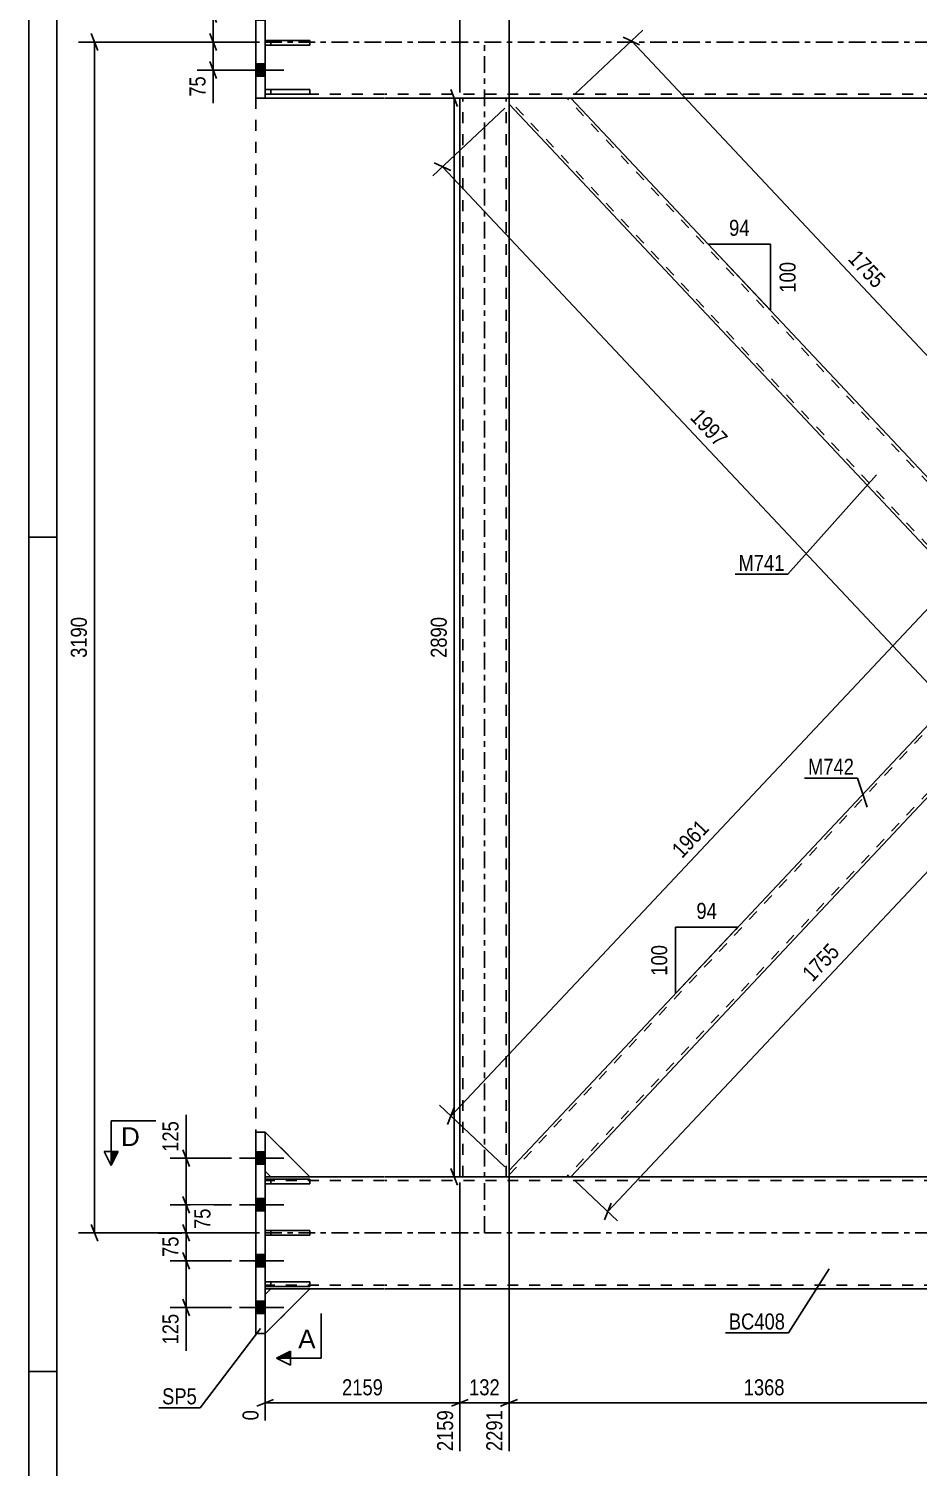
# Model space of a CAD drawing. Header units: millimetres. Extents: x 0 to 841, y 0 to 594.
# Drawn here: x 0 to 159, y 131.9 to 388.8 of the extents above; entities that cross this region are included whole.
import ezdxf

# ---------------------------------------------------------------- set-up
doc = ezdxf.new("R2010")
doc.units = ezdxf.units.MM
doc.linetypes.add('DXK_LINE_DOT2', pattern=[3.9198, 1.9599, -1.9599])
doc.linetypes.add('DXK_LINE_DOT3', pattern=[5.9187, 2.979, -0.9799, 0.9799, -0.9799])
doc.styles.add('Arial', font='ARIAL.TTF', dxfattribs={"height": 0.2})
doc.styles.add('Arial Narrow', font='ARIALN.TTF', dxfattribs={"height": 0.2})

# ---------------------------------------------------------------- blocks, each defined once
blk = doc.blocks.new('Unknown-570388081-1132')
at = {"color": 5, "linetype": 'Continuous'}
for p, q in [((0, 594), (0, 0)), ((5, 589), (5, 5)), ((5, 298), (0, 298)), ((5, 149), (0, 149))]:
    blk.add_line(p, q, dxfattribs=at)
blk = doc.blocks.new('Part-570388081-2953 - 2809')
at = {"color": 2, "linetype": 'Continuous'}
for p, q in [((40.6, 155.74), (40.6, 191.74)), ((42.26, 191.74), (40.6, 191.74)), ((42.26, 155.74), (42.26, 191.74)), ((42.26, 155.74), (40.6, 155.74))]:
    blk.add_line(p, q, dxfattribs=at)
blk = doc.blocks.new('Part-570388081-2900 - 2809')
at = {"color": 2, "linetype": 'Continuous'}
for p, q in [((63.6, 396.41), (42.26, 396.41)), ((178.1, 396.41), (63.7, 396.41)), ((299.16, 396.41), (184.76, 396.41)), ((320.6, 396.41), (299.26, 396.41)), ((63.6, 376.41), (42.26, 376.41)), ((299.16, 376.41), (63.7, 376.41)), ((320.6, 376.41), (299.26, 376.41))]:
    blk.add_line(p, q, dxfattribs=at)
at = {"color": 7, "linetype": 'DXK_LINE_DOT2'}
for p, q in [((42.26, 396.41), (42.26, 376.41)), ((63.6, 395.74), (42.26, 395.74)), ((299.16, 395.74), (63.7, 395.74)), ((184.76, 396.41), (178.1, 396.41)), ((320.6, 395.74), (299.26, 395.74)), ((320.6, 376.41), (320.6, 396.41)), ((63.6, 377.08), (42.26, 377.08)), ((299.16, 377.08), (63.7, 377.08)), ((320.6, 377.08), (299.26, 377.08))]:
    blk.add_line(p, q, dxfattribs=at)
at = {"color": 7, "linetype": 'DXK_LINE_DOT3'}
for p, q in [((42.26, 386.41), (63.6, 386.41)), ((63.7, 386.41), (299.16, 386.41)), ((299.26, 386.41), (320.6, 386.41))]:
    blk.add_line(p, q, dxfattribs=at)
blk = doc.blocks.new('Part-570388081-2904 - 2809')
at = {"color": 2, "linetype": 'Continuous'}
for p, q in [((42.26, 377.1), (42.26, 377.9)), ((42.26, 377.9), (50.26, 377.9)), ((50.26, 377.9), (50.26, 377.1)), ((50.26, 377.1), (42.26, 377.1))]:
    blk.add_line(p, q, dxfattribs=at)
at = {"color": 7, "linetype": 'DXK_LINE_DOT2'}
blk.add_line((43.26, 377.1), (43.26, 377.9), dxfattribs=at)
blk = doc.blocks.new('Part-570388081-2913 - 2809')
at = {"color": 7, "linetype": 'DXK_LINE_DOT2'}
for p, q in [((50.26, 183.31), (42.26, 183.31)), ((42.26, 183.31), (42.26, 182.51)), ((42.26, 182.51), (50.26, 182.51)), ((43.26, 182.51), (43.26, 183.31)), ((50.26, 182.51), (50.26, 183.31))]:
    blk.add_line(p, q, dxfattribs=at)
blk = doc.blocks.new('Part-570388081-2856 - 2809')
at = {"color": 7, "linetype": 'DXK_LINE_DOT3'}
blk.add_line((81.43, 173.74), (81.43, 386.41), dxfattribs=at)
at = {"color": 2, "linetype": 'Continuous'}
for p, q in [((77.03, 376.41), (77.03, 183.74)), ((85.83, 184.85), (85.83, 375.31))]:
    blk.add_line(p, q, dxfattribs=at)
at = {"color": 7, "linetype": 'DXK_LINE_DOT2'}
for p, q in [((85.83, 376.41), (77.03, 376.41)), ((77.56, 183.74), (77.56, 376.41)), ((85.3, 183.74), (85.3, 376.41)), ((85.83, 375.31), (85.83, 376.41)), ((77.03, 183.74), (85.83, 183.74)), ((85.83, 183.74), (85.83, 184.85))]:
    blk.add_line(p, q, dxfattribs=at)
blk = doc.blocks.new('Part-570388081-2861 - 2809')
at = {"color": 2, "linetype": 'Continuous'}
for p, q in [((175.39, 280.08), (85.83, 184.85)), ((177.03, 278.33), (175.39, 280.08)), ((177.03, 278.33), (177.03, 268.98)), ((177.03, 268.98), (96.88, 183.74)), ((85.83, 183.74), (85.83, 184.85))]:
    blk.add_line(p, q, dxfattribs=at)
at = {"color": 7, "linetype": 'DXK_LINE_DOT2'}
for p, q in [((175.76, 279.69), (85.83, 184.07)), ((177.03, 269.75), (96.14, 183.74)), ((96.88, 183.74), (85.83, 183.74))]:
    blk.add_line(p, q, dxfattribs=at)
blk = doc.blocks.new('Part-570388081-2866 - 2809')
at = {"color": 2, "linetype": 'Continuous'}
for p, q in [((85.83, 375.31), (85.83, 376.41)), ((85.83, 375.31), (175.39, 280.08)), ((177.03, 291.18), (96.88, 376.41)), ((177.03, 278.33), (177.03, 291.18))]:
    blk.add_line(p, q, dxfattribs=at)
at = {"color": 7, "linetype": 'DXK_LINE_DOT2'}
for p, q in [((96.88, 376.41), (85.83, 376.41)), ((177.03, 279.11), (85.83, 376.09)), ((177.03, 290.4), (96.14, 376.41)), ((177.03, 278.33), (175.39, 280.08)), ((177.03, 279.11), (177.03, 279.17))]:
    blk.add_line(p, q, dxfattribs=at)
blk = doc.blocks.new('Bolt-570388081-2887 - 2809')
at = {"linetype": 'Continuous'}
for points in [[(40.6, 392.51), (40.6, 390.31), (42.26, 390.31), (42.26, 392.51)], [(40.6, 392.51), (40.6, 390.31), (42.26, 390.31), (42.26, 392.51)], [(40.6, 382.51), (40.6, 380.31), (42.26, 380.31), (42.26, 382.51)], [(40.6, 382.51), (40.6, 380.31), (42.26, 380.31), (42.26, 382.51)]]:
    blk.add_hatch(color=1, dxfattribs=at).paths.add_polyline_path(points)
at = {"color": 1, "linetype": 'Continuous'}
for p, q in [((37.66, 391.41), (45.6, 391.41)), ((37.66, 391.41), (45.6, 391.41)), ((40.6, 392.51), (42.26, 392.51)), ((40.6, 392.51), (42.26, 392.51)), ((40.6, 390.31), (42.26, 390.31)), ((40.6, 390.31), (42.26, 390.31)), ((37.66, 381.41), (45.6, 381.41)), ((37.66, 381.41), (45.6, 381.41)), ((40.6, 382.51), (42.26, 382.51)), ((40.6, 382.51), (42.26, 382.51)), ((40.6, 380.31), (42.26, 380.31)), ((40.6, 380.31), (42.26, 380.31))]:
    blk.add_line(p, q, dxfattribs=at)
blk = doc.blocks.new('Bolt-570388081-2888 - 2809')
at = {"linetype": 'Continuous'}
for points in [[(40.6, 188.18), (40.6, 185.98), (42.26, 185.98), (42.26, 188.18)], [(40.6, 188.18), (40.6, 185.98), (42.26, 185.98), (42.26, 188.18)], [(40.6, 188.18), (40.6, 185.98), (42.26, 185.98), (42.26, 188.18)], [(40.6, 179.84), (40.6, 177.64), (42.26, 177.64), (42.26, 179.84)], [(40.6, 179.84), (40.6, 177.64), (42.26, 177.64), (42.26, 179.84)], [(40.6, 169.84), (40.6, 167.64), (42.26, 167.64), (42.26, 169.84)], [(40.6, 169.84), (40.6, 167.64), (42.26, 167.64), (42.26, 169.84)], [(40.6, 161.51), (40.6, 159.31), (42.26, 159.31), (42.26, 161.51)], [(40.6, 161.51), (40.6, 159.31), (42.26, 159.31), (42.26, 161.51)], [(40.6, 161.51), (40.6, 159.31), (42.26, 159.31), (42.26, 161.51)]]:
    blk.add_hatch(color=1, dxfattribs=at).paths.add_polyline_path(points)
at = {"color": 1, "linetype": 'Continuous'}
for p, q in [((40.6, 188.18), (42.26, 188.18)), ((40.6, 188.18), (42.26, 188.18)), ((40.6, 188.18), (42.26, 188.18)), ((37.66, 187.08), (45.6, 187.08)), ((37.66, 187.08), (45.6, 187.08)), ((37.66, 187.08), (45.6, 187.08)), ((40.6, 185.98), (42.26, 185.98)), ((40.6, 185.98), (42.26, 185.98)), ((40.6, 185.98), (42.26, 185.98)), ((40.6, 179.84), (42.26, 179.84)), ((40.6, 179.84), (42.26, 179.84)), ((37.66, 178.74), (45.6, 178.74)), ((37.66, 178.74), (45.6, 178.74)), ((40.6, 177.64), (42.26, 177.64)), ((40.6, 177.64), (42.26, 177.64)), ((40.6, 169.84), (42.26, 169.84)), ((40.6, 169.84), (42.26, 169.84)), ((37.66, 168.74), (45.6, 168.74)), ((37.66, 168.74), (45.6, 168.74)), ((40.6, 167.64), (42.26, 167.64)), ((40.6, 167.64), (42.26, 167.64)), ((37.66, 160.41), (45.6, 160.41)), ((37.66, 160.41), (45.6, 160.41)), ((37.66, 160.41), (45.6, 160.41)), ((40.6, 161.51), (42.26, 161.51)), ((40.6, 161.51), (42.26, 161.51)), ((40.6, 161.51), (42.26, 161.51)), ((40.6, 159.31), (42.26, 159.31)), ((40.6, 159.31), (42.26, 159.31)), ((40.6, 159.31), (42.26, 159.31))]:
    blk.add_line(p, q, dxfattribs=at)
blk = doc.blocks.new('Part-570388081-2895 - 2809')
at = {"linetype": 'Continuous'}
blk.add_hatch(color=2, dxfattribs=at).paths.add_polyline_path([(300.63, 183.74), (299.83, 185.14), (301.43, 185.14)])
at = {"color": 2, "linetype": 'Continuous'}
for p, q in [((300.63, 183.74), (299.83, 185.14)), ((299.83, 185.14), (301.43, 185.14)), ((301.43, 185.14), (300.63, 183.74)), ((43.26, 183.74), (42.26, 183.74)), ((63.6, 183.74), (50.26, 183.74)), ((170.6, 183.74), (63.7, 183.74)), ((299.16, 183.74), (192.26, 183.74)), ((312.63, 183.74), (299.26, 183.74)), ((320.63, 183.74), (319.63, 183.74)), ((43.26, 163.74), (42.26, 163.74)), ((63.6, 163.74), (50.26, 163.74)), ((299.16, 163.74), (63.7, 163.74)), ((312.63, 163.74), (299.26, 163.74)), ((320.63, 163.74), (319.63, 163.74))]:
    blk.add_line(p, q, dxfattribs=at)
at = {"color": 7, "linetype": 'DXK_LINE_DOT2'}
for p, q in [((42.26, 163.74), (42.26, 183.74)), ((63.6, 183.08), (42.26, 183.08)), ((50.26, 183.74), (43.26, 183.74)), ((299.16, 183.08), (63.7, 183.08)), ((192.26, 183.74), (170.6, 183.74)), ((320.63, 183.08), (299.26, 183.08)), ((319.63, 183.74), (312.63, 183.74)), ((320.63, 163.74), (320.63, 183.74)), ((63.6, 164.41), (42.26, 164.41)), ((50.26, 163.74), (43.26, 163.74)), ((299.16, 164.41), (63.7, 164.41)), ((320.63, 164.41), (299.26, 164.41)), ((319.63, 163.74), (312.63, 163.74))]:
    blk.add_line(p, q, dxfattribs=at)
at = {"color": 7, "linetype": 'DXK_LINE_DOT3'}
for p, q in [((42.26, 173.74), (63.6, 173.74)), ((63.7, 173.74), (299.16, 173.74)), ((299.26, 173.74), (320.63, 173.74))]:
    blk.add_line(p, q, dxfattribs=at)
at = {"color": 2, "linetype": 'Continuous'}
blk.add_circle((300.63, 184.64), 1, dxfattribs=at)
blk = doc.blocks.new('Part-570388081-2901 - 2809')
at = {"color": 7, "linetype": 'DXK_LINE_DOT2'}
for p, q in [((50.26, 377.9), (42.26, 377.9)), ((42.26, 377.9), (42.26, 377.1)), ((43.26, 377.1), (43.26, 377.9)), ((50.26, 377.1), (50.26, 377.9)), ((42.26, 377.1), (50.26, 377.1))]:
    blk.add_line(p, q, dxfattribs=at)
blk = doc.blocks.new('Part-570388081-2903 - 2809')
at = {"color": 7, "linetype": 'DXK_LINE_DOT2'}
for p, q in [((50.26, 386.66), (42.26, 386.66)), ((42.26, 386.66), (42.26, 385.86)), ((42.26, 385.86), (50.26, 385.86)), ((43.26, 385.86), (43.26, 386.66)), ((50.26, 385.86), (50.26, 386.66))]:
    blk.add_line(p, q, dxfattribs=at)
blk = doc.blocks.new('Part-570388081-2906 - 2809')
at = {"color": 2, "linetype": 'Continuous'}
for p, q in [((42.26, 385.86), (42.26, 386.66)), ((42.26, 386.66), (50.26, 386.66)), ((50.26, 385.86), (42.26, 385.86)), ((50.26, 386.66), (50.26, 385.86))]:
    blk.add_line(p, q, dxfattribs=at)
at = {"color": 7, "linetype": 'DXK_LINE_DOT2'}
blk.add_line((43.26, 385.86), (43.26, 386.66), dxfattribs=at)
blk = doc.blocks.new('Part-570388081-2958 - 2809')
at = {"color": 2, "linetype": 'Continuous'}
for p, q in [((42.26, 396.41), (40.6, 396.41)), ((40.6, 396.41), (40.6, 376.41)), ((42.26, 376.41), (42.26, 396.41)), ((40.6, 376.41), (42.26, 376.41))]:
    blk.add_line(p, q, dxfattribs=at)
blk = doc.blocks.new('Part-570388081-2969 - 2809')
at = {"color": 7, "linetype": 'DXK_LINE_DOT2'}
for p, q in [((43.26, 163.74), (42.26, 162.74)), ((42.26, 155.74), (50.26, 163.74)), ((42.26, 162.74), (42.26, 155.74)), ((50.26, 163.74), (43.26, 163.74))]:
    blk.add_line(p, q, dxfattribs=at)
blk = doc.blocks.new('Part-570388081-2970 - 2809')
at = {"color": 2, "linetype": 'Continuous'}
for p, q in [((42.26, 162.74), (43.26, 163.74)), ((42.26, 155.74), (50.26, 163.74)), ((50.26, 163.74), (43.26, 163.74))]:
    blk.add_line(p, q, dxfattribs=at)
at = {"color": 7, "linetype": 'DXK_LINE_DOT2'}
blk.add_line((42.26, 155.74), (42.26, 162.74), dxfattribs=at)
blk = doc.blocks.new('Part-570388081-2971 - 2809')
at = {"color": 7, "linetype": 'DXK_LINE_DOT2'}
for p, q in [((42.26, 184.74), (42.26, 191.74)), ((42.26, 191.74), (50.26, 183.74)), ((43.26, 183.74), (42.26, 184.74)), ((50.26, 183.74), (43.26, 183.74))]:
    blk.add_line(p, q, dxfattribs=at)
blk = doc.blocks.new('Part-570388081-2972 - 2809')
at = {"color": 2, "linetype": 'Continuous'}
for p, q in [((50.26, 183.74), (42.26, 191.74)), ((43.26, 183.74), (42.26, 184.74)), ((50.26, 183.74), (43.26, 183.74))]:
    blk.add_line(p, q, dxfattribs=at)
at = {"color": 7, "linetype": 'DXK_LINE_DOT2'}
blk.add_line((42.26, 184.74), (42.26, 191.74), dxfattribs=at)
blk = doc.blocks.new('Part-570388081-2973 - 2809')
at = {"color": 2, "linetype": 'Continuous'}
for p, q in [((42.26, 173.34), (42.26, 174.14)), ((42.26, 174.14), (50.26, 174.14)), ((50.26, 173.34), (42.26, 173.34)), ((50.26, 174.14), (50.26, 173.34))]:
    blk.add_line(p, q, dxfattribs=at)
at = {"color": 7, "linetype": 'DXK_LINE_DOT2'}
blk.add_line((43.26, 173.34), (43.26, 174.14), dxfattribs=at)
blk = doc.blocks.new('Part-570388081-2974 - 2809')
at = {"color": 2, "linetype": 'Continuous'}
for p, q in [((42.26, 164.18), (42.26, 164.98)), ((42.26, 164.98), (50.26, 164.98)), ((50.26, 164.98), (50.26, 164.18)), ((50.26, 164.18), (42.26, 164.18))]:
    blk.add_line(p, q, dxfattribs=at)
at = {"color": 7, "linetype": 'DXK_LINE_DOT2'}
blk.add_line((43.26, 164.18), (43.26, 164.98), dxfattribs=at)
blk = doc.blocks.new('Part-570388081-2975 - 2809')
at = {"color": 2, "linetype": 'Continuous'}
for p, q in [((42.26, 182.51), (42.26, 183.31)), ((42.26, 183.31), (50.26, 183.31)), ((50.26, 182.51), (42.26, 182.51)), ((50.26, 183.31), (50.26, 182.51))]:
    blk.add_line(p, q, dxfattribs=at)
at = {"color": 7, "linetype": 'DXK_LINE_DOT2'}
blk.add_line((43.26, 182.51), (43.26, 183.31), dxfattribs=at)
blk = doc.blocks.new('Part-570388081-2976 - 2809')
at = {"color": 7, "linetype": 'DXK_LINE_DOT2'}
for p, q in [((50.26, 174.14), (42.26, 174.14)), ((42.26, 174.14), (42.26, 173.34)), ((42.26, 173.34), (50.26, 173.34)), ((43.26, 173.34), (43.26, 174.14)), ((50.26, 173.34), (50.26, 174.14))]:
    blk.add_line(p, q, dxfattribs=at)
blk = doc.blocks.new('Part-570388081-2977 - 2809')
at = {"color": 7, "linetype": 'DXK_LINE_DOT2'}
for p, q in [((50.26, 164.98), (42.26, 164.98)), ((42.26, 164.98), (42.26, 164.18)), ((43.26, 164.18), (43.26, 164.98)), ((50.26, 164.18), (50.26, 164.98)), ((42.26, 164.18), (50.26, 164.18))]:
    blk.add_line(p, q, dxfattribs=at)
blk = doc.blocks.new('Line-570388081-9037 - 2809')
at = {"color": 1, "linetype": 'DXK_LINE_DOT2'}
blk.add_line((40.6, 376.41), (40.6, 191.74), dxfattribs=at)
blk = doc.blocks.new('StraightDimension-570388081-3127 - 2809')
at = {"color": 7, "linetype": 'Continuous'}
for p, q in [((174.66, 280.76), (162.94, 291.79)), ((164.42, 288.33), (165.6, 291.34)), ((75.45, 194.6), (165.01, 289.84)), ((85.1, 185.53), (73.38, 196.56)), ((76.04, 196.11), (74.86, 193.1))]:
    blk.add_line(p, q, dxfattribs=at)
at = {"color": 0}
blk.add_wipeout([(122.6, 245.83), (119.54, 248.71), (113.71, 242.51), (116.77, 239.63)], dxfattribs=at)
at = {"color": 3, "style": 'Arial Narrow'}
blk.add_text('1961', height=2.863, rotation=46.7591, dxfattribs=at).set_placement((116.75, 240.48))
blk = doc.blocks.new('StraightDimension-570388081-5830 - 2809')
at = {"color": 7, "linetype": 'Continuous'}
for p, q in [((27.51, 175.24), (28.71, 172.24)), ((41.26, 173.74), (25.26, 173.74)), ((28.11, 168.74), (28.11, 173.74)), ((28.71, 167.24), (27.51, 170.24)), ((36.26, 168.74), (25.26, 168.74))]:
    blk.add_line(p, q, dxfattribs=at)
at = {"color": 0}
blk.add_wipeout([(27.36, 173.67), (23.16, 173.67), (23.16, 168.82), (27.36, 168.82)], dxfattribs=at)
at = {"color": 3, "style": 'Arial Narrow'}
blk.add_text('75', height=2.863, rotation=90.0002, dxfattribs=at).set_placement((26.76, 169.42))
blk = doc.blocks.new('StraightDimension-570388081-3112 - 2809')
at = {"color": 7, "linetype": 'Continuous'}
for p, q in [((85.1, 374.62), (72.2, 362.49)), ((75.41, 363.45), (72.48, 364.82)), ((73.95, 364.13), (165.15, 267.16)), ((176.3, 277.65), (163.4, 265.51)), ((163.68, 267.84), (166.61, 266.48))]:
    blk.add_line(p, q, dxfattribs=at)
at = {"color": 0}
blk.add_wipeout([(123.01, 313.06), (126.07, 315.94), (120.24, 322.14), (117.18, 319.26)], dxfattribs=at)
at = {"color": 3, "style": 'Arial Narrow'}
blk.add_text('1997', height=2.863, rotation=-46.7591, dxfattribs=at).set_placement((118.03, 319.23))
blk = doc.blocks.new('StraightDimension-570388081-3086 - 2809')
at = {"color": 7, "linetype": 'Continuous'}
for p, q in [((76.65, 374.91), (75.45, 377.91)), ((84.83, 376.41), (73.2, 376.41)), ((76.05, 183.74), (76.05, 376.41)), ((75.45, 185.24), (76.65, 182.24)), ((84.83, 183.74), (73.2, 183.74))]:
    blk.add_line(p, q, dxfattribs=at)
at = {"color": 0}
blk.add_wipeout([(75.3, 284.33), (71.1, 284.33), (71.1, 275.82), (75.3, 275.82)], dxfattribs=at)
at = {"color": 3, "style": 'Arial Narrow'}
blk.add_text('2890', height=2.863, rotation=90.0002, dxfattribs=at).set_placement((74.7, 276.42))
blk = doc.blocks.new('StraightDimension-570388081-10813 - 2809')
at = {"color": 7, "linetype": 'Continuous'}
for p, q in [((177.76, 268.29), (185.39, 261.12)), ((103.48, 177.53), (183.64, 262.76)), ((183.05, 261.26), (184.23, 264.27)), ((97.6, 183.06), (105.23, 175.89)), ((104.07, 179.03), (102.89, 176.03))]:
    blk.add_line(p, q, dxfattribs=at)
at = {"color": 0}
blk.add_wipeout([(145.93, 223.76), (142.87, 226.64), (137.04, 220.44), (140.1, 217.56)], dxfattribs=at)
at = {"color": 3, "style": 'Arial Narrow'}
blk.add_text('1755', height=2.863, rotation=46.7591, dxfattribs=at).set_placement((140.07, 218.41))
blk = doc.blocks.new('StraightDimension-570388081-3199 - 2809')
at = {"color": 7, "linetype": 'Continuous'}
for p, q in [((97.6, 377.1), (109.77, 388.54)), ((109.16, 385.91), (106.23, 387.27)), ((107.7, 386.59), (187.85, 301.36)), ((177.76, 291.86), (189.93, 303.31)), ((186.39, 302.04), (189.32, 300.68))]:
    blk.add_line(p, q, dxfattribs=at)
at = {"color": 0}
blk.add_wipeout([(151.24, 341.39), (154.3, 344.26), (148.47, 350.46), (145.41, 347.59)], dxfattribs=at)
at = {"color": 3, "style": 'Arial Narrow'}
blk.add_text('1755', height=2.863, rotation=-46.7591, dxfattribs=at).set_placement((146.25, 347.56))
blk = doc.blocks.new('AngleDimension-570388081-3354 - 2809')
at = {"color": 7, "linetype": 'Continuous'}
for p, q in [((115.6, 228.3), (126.7, 228.3)), ((115.6, 216.5), (126.7, 228.3)), ((115.6, 216.5), (115.6, 228.3)), ((126.35, 227.93), (126.7, 228.3))]:
    blk.add_line(p, q, dxfattribs=at)
at = {"color": 0}
for points in [[(123.58, 229.2), (123.58, 233.4), (118.72, 233.4), (118.72, 229.2)], [(114.7, 225.75), (110.5, 225.75), (110.5, 219.06), (114.7, 219.06)]]:
    blk.add_wipeout(points, dxfattribs=at)
at = {"color": 3, "style": 'Arial Narrow'}
blk.add_text('94', height=2.863, dxfattribs=at).set_placement((119.32, 229.8))
blk.add_text('100', height=2.863, rotation=90.0002, dxfattribs=at).set_placement((114.1, 219.66))
blk = doc.blocks.new('StraightDimension-570388081-5828 - 2809')
at = {"color": 7, "linetype": 'Continuous'}
for p, q in [((27.51, 188.58), (28.71, 185.58)), ((36.26, 187.08), (25.26, 187.08)), ((28.11, 178.74), (28.11, 187.08)), ((28.71, 177.24), (27.51, 180.24)), ((36.26, 178.74), (25.26, 178.74))]:
    blk.add_line(p, q, dxfattribs=at)
at = {"color": 0}
blk.add_wipeout([(27.36, 194.29), (23.16, 194.29), (23.16, 187.6), (27.36, 187.6)], dxfattribs=at)
at = {"color": 7, "linetype": 'Continuous'}
blk.add_line((28.11, 187.08), (28.11, 194.81), dxfattribs=at)
blk.add_line((28.11, 187.08), (28.11, 194.81), dxfattribs=at)
at = {"color": 3, "style": 'Arial Narrow'}
blk.add_text('125', height=2.863, rotation=90.0002, dxfattribs=at).set_placement((26.76, 188.2))
blk = doc.blocks.new('StraightDimension-570388081-5829 - 2809')
at = {"color": 7, "linetype": 'Continuous'}
for p, q in [((27.51, 180.24), (28.71, 177.24)), ((36.26, 178.74), (25.71, 178.74)), ((28.11, 173.74), (28.11, 178.74)), ((28.71, 172.24), (27.51, 175.24)), ((41.26, 173.74), (25.71, 173.74))]:
    blk.add_line(p, q, dxfattribs=at)
at = {"color": 0}
blk.add_wipeout([(33.06, 178.67), (28.86, 178.67), (28.86, 173.82), (33.06, 173.82)], dxfattribs=at)
at = {"color": 3, "style": 'Arial Narrow'}
blk.add_text('75', height=2.863, rotation=90.0002, dxfattribs=at).set_placement((32.46, 174.42))
blk = doc.blocks.new('StraightDimension-570388081-5831 - 2809')
at = {"color": 7, "linetype": 'Continuous'}
for p, q in [((27.51, 170.24), (28.71, 167.24)), ((36.26, 168.74), (25.26, 168.74)), ((28.11, 160.41), (28.11, 168.74)), ((28.71, 158.91), (27.51, 161.91)), ((36.26, 160.41), (25.26, 160.41))]:
    blk.add_line(p, q, dxfattribs=at)
at = {"color": 0}
blk.add_wipeout([(27.36, 159.89), (23.16, 159.89), (23.16, 153.2), (27.36, 153.2)], dxfattribs=at)
at = {"color": 7, "linetype": 'Continuous'}
blk.add_line((28.11, 160.41), (28.11, 152.68), dxfattribs=at)
blk.add_line((28.11, 160.41), (28.11, 152.68), dxfattribs=at)
at = {"color": 3, "style": 'Arial Narrow'}
blk.add_text('125', height=2.863, rotation=90.0002, dxfattribs=at).set_placement((26.76, 153.8))
blk = doc.blocks.new('StraightDimension-570388081-8883 - 2809')
at = {"color": 7, "linetype": 'Continuous'}
for p, q in [((85.83, 376.31), (85.83, 424.12)), ((177.03, 377.41), (177.03, 419.62)), ((87.33, 411.61), (84.33, 410.41)), ((175.53, 410.41), (178.53, 411.61)), ((85.83, 411.01), (177.03, 411.01))]:
    blk.add_line(p, q, dxfattribs=at)
at = {"color": 0, "linetype": 'Continuous'}
blk.add_wipeout([(176.43, 420.22), (172.23, 420.22), (172.23, 411.71), (176.43, 411.71)], dxfattribs=at)
at = {"color": 0}
blk.add_wipeout([(135.69, 411.76), (135.69, 415.96), (127.17, 415.96), (127.17, 411.76)], dxfattribs=at)
at = {"color": 3, "linetype": 'Continuous', "style": 'Arial Narrow'}
blk.add_text('3659', height=2.863, rotation=90.0002, dxfattribs=at).set_placement((175.83, 412.31))
at = {"color": 3, "style": 'Arial Narrow'}
blk.add_text('1368', height=2.863, dxfattribs=at).set_placement((127.77, 412.36))
blk = doc.blocks.new('StraightDimension-570388081-8884 - 2809')
at = {"color": 7, "linetype": 'Continuous'}
for p, q in [((85.83, 376.31), (85.83, 424.12)), ((77.03, 377.41), (77.03, 419.62)), ((75.53, 410.41), (78.53, 411.61)), ((87.33, 411.61), (84.33, 410.41)), ((77.03, 411.01), (85.83, 411.01))]:
    blk.add_line(p, q, dxfattribs=at)
at = {"color": 0}
blk.add_wipeout([(84.77, 411.76), (84.77, 415.96), (78.09, 415.96), (78.09, 411.76)], dxfattribs=at)
at = {"color": 0, "linetype": 'Continuous'}
blk.add_wipeout([(85.23, 424.72), (81.03, 424.72), (81.03, 416.21), (85.23, 416.21)], dxfattribs=at)
at = {"color": 3, "linetype": 'Continuous', "style": 'Arial Narrow'}
blk.add_text('2291', height=2.863, rotation=90.0002, dxfattribs=at).set_placement((84.63, 416.81))
at = {"color": 3, "style": 'Arial Narrow'}
blk.add_text('132', height=2.863, dxfattribs=at).set_placement((78.69, 412.36))
blk = doc.blocks.new('StraightDimension-570388081-8885 - 2809')
at = {"color": 7, "linetype": 'Continuous'}
for p, q in [((77.03, 377.41), (77.03, 419.62)), ((42.26, 397.41), (42.26, 414.14)), ((43.76, 411.61), (40.76, 410.41)), ((75.53, 410.41), (78.53, 411.61)), ((42.26, 411.01), (77.03, 411.01))]:
    blk.add_line(p, q, dxfattribs=at)
at = {"color": 0, "linetype": 'Continuous'}
for points in [[(76.43, 420.22), (72.23, 420.22), (72.23, 411.71), (76.43, 411.71)], [(41.66, 414.74), (37.46, 414.74), (37.46, 411.71), (41.66, 411.71)]]:
    blk.add_wipeout(points, dxfattribs=at)
at = {"color": 0}
blk.add_wipeout([(63.9, 411.76), (63.9, 415.96), (55.39, 415.96), (55.39, 411.76)], dxfattribs=at)
at = {"color": 3, "linetype": 'Continuous', "style": 'Arial Narrow'}
for s, height, p in [('2159', 2.863, (75.83, 412.31)), ('0', 2.86, (41.06, 412.31))]:
    blk.add_text(s, height=height, rotation=90.0002, dxfattribs=at).set_placement(p)
at = {"color": 3, "style": 'Arial Narrow'}
blk.add_text('2159', height=2.863, dxfattribs=at).set_placement((55.99, 412.36))
blk = doc.blocks.new('StraightDimension-570388081-8950 - 2809')
at = {"color": 7, "linetype": 'Continuous'}
for p, q in [((39.6, 391.41), (30.09, 391.41)), ((32.34, 392.91), (33.54, 389.91)), ((32.94, 386.41), (32.94, 391.41)), ((41.26, 386.41), (30.09, 386.41)), ((33.54, 384.91), (32.34, 387.91))]:
    blk.add_line(p, q, dxfattribs=at)
at = {"color": 0}
blk.add_wipeout([(32.19, 396.79), (27.99, 396.79), (27.99, 391.94), (32.19, 391.94)], dxfattribs=at)
at = {"color": 7, "linetype": 'Continuous'}
blk.add_line((32.94, 391.41), (32.94, 397.32), dxfattribs=at)
blk.add_line((32.94, 391.41), (32.94, 397.32), dxfattribs=at)
at = {"color": 3, "style": 'Arial Narrow'}
blk.add_text('75', height=2.863, rotation=90.0002, dxfattribs=at).set_placement((31.59, 392.54))
blk = doc.blocks.new('StraightDimension-570388081-8951 - 2809')
at = {"color": 7, "linetype": 'Continuous'}
for p, q in [((41.26, 386.41), (30.09, 386.41)), ((32.34, 387.91), (33.54, 384.91)), ((32.94, 381.41), (32.94, 386.41)), ((33.54, 379.91), (32.34, 382.91)), ((39.6, 381.41), (30.09, 381.41))]:
    blk.add_line(p, q, dxfattribs=at)
at = {"color": 0}
blk.add_wipeout([(32.19, 380.89), (27.99, 380.89), (27.99, 376.03), (32.19, 376.03)], dxfattribs=at)
at = {"color": 7, "linetype": 'Continuous'}
blk.add_line((32.94, 381.41), (32.94, 375.5), dxfattribs=at)
blk.add_line((32.94, 381.41), (32.94, 375.5), dxfattribs=at)
at = {"color": 3, "style": 'Arial Narrow'}
blk.add_text('75', height=2.863, rotation=90.0002, dxfattribs=at).set_placement((31.59, 376.63))
blk = doc.blocks.new('StraightDimension-570388081-9448 - 2809')
at = {"color": 7, "linetype": 'Continuous'}
for p, q in [((77.03, 182.74), (77.03, 134.76)), ((85.83, 183.85), (85.83, 134.76)), ((75.53, 142.77), (78.53, 143.97)), ((87.33, 143.97), (84.33, 142.77)), ((77.03, 143.37), (85.83, 143.37))]:
    blk.add_line(p, q, dxfattribs=at)
at = {"color": 0}
blk.add_wipeout([(84.77, 144.12), (84.77, 148.32), (78.09, 148.32), (78.09, 144.12)], dxfattribs=at)
at = {"color": 0, "linetype": 'Continuous'}
blk.add_wipeout([(85.23, 142.67), (81.03, 142.67), (81.03, 134.16), (85.23, 134.16)], dxfattribs=at)
at = {"color": 3, "style": 'Arial Narrow'}
blk.add_text('132', height=2.863, dxfattribs=at).set_placement((78.69, 144.72))
at = {"color": 3, "linetype": 'Continuous', "style": 'Arial Narrow'}
blk.add_text('2291', height=2.863, rotation=90.0002, dxfattribs=at).set_placement((84.63, 134.76))
blk = doc.blocks.new('StraightDimension-570388081-9045 - 2809')
at = {"color": 7, "linetype": 'Continuous'}
for p, q in [((41.26, 386.41), (8.88, 386.41)), ((12.33, 384.91), (11.13, 387.91)), ((11.73, 173.74), (11.73, 386.41)), ((11.13, 175.24), (12.33, 172.24)), ((41.26, 173.74), (8.88, 173.74))]:
    blk.add_line(p, q, dxfattribs=at)
at = {"color": 0}
blk.add_wipeout([(10.98, 284.33), (6.78, 284.33), (6.78, 275.82), (10.98, 275.82)], dxfattribs=at)
at = {"color": 3, "style": 'Arial Narrow'}
blk.add_text('3190', height=2.863, rotation=90.0002, dxfattribs=at).set_placement((10.38, 276.42))
blk = doc.blocks.new('StraightDimension-570388081-9447 - 2809')
at = {"color": 7, "linetype": 'Continuous'}
for p, q in [((85.83, 183.85), (85.83, 134.76)), ((177.03, 182.74), (177.03, 134.76)), ((87.33, 143.97), (84.33, 142.77)), ((175.53, 142.77), (178.53, 143.97)), ((85.83, 143.37), (177.03, 143.37))]:
    blk.add_line(p, q, dxfattribs=at)
at = {"color": 0}
blk.add_wipeout([(135.69, 144.12), (135.69, 148.32), (127.17, 148.32), (127.17, 144.12)], dxfattribs=at)
at = {"color": 0, "linetype": 'Continuous'}
blk.add_wipeout([(176.43, 142.67), (172.23, 142.67), (172.23, 134.16), (176.43, 134.16)], dxfattribs=at)
at = {"color": 3, "style": 'Arial Narrow'}
blk.add_text('1368', height=2.863, dxfattribs=at).set_placement((127.77, 144.72))
at = {"color": 3, "linetype": 'Continuous', "style": 'Arial Narrow'}
blk.add_text('3659', height=2.863, rotation=90.0002, dxfattribs=at).set_placement((175.83, 134.76))
blk = doc.blocks.new('StraightDimension-570388081-9449 - 2809')
at = {"color": 7, "linetype": 'Continuous'}
for p, q in [((77.03, 182.74), (77.03, 134.76)), ((42.26, 162.74), (42.26, 140.25)), ((43.76, 143.97), (40.76, 142.77)), ((75.53, 142.77), (78.53, 143.97)), ((42.26, 143.37), (77.03, 143.37))]:
    blk.add_line(p, q, dxfattribs=at)
at = {"color": 0}
blk.add_wipeout([(63.9, 144.12), (63.9, 148.32), (55.39, 148.32), (55.39, 144.12)], dxfattribs=at)
at = {"color": 0, "linetype": 'Continuous'}
for points in [[(41.66, 142.67), (37.46, 142.67), (37.46, 139.65), (41.66, 139.65)], [(76.43, 142.67), (72.23, 142.67), (72.23, 134.16), (76.43, 134.16)]]:
    blk.add_wipeout(points, dxfattribs=at)
at = {"color": 3, "style": 'Arial Narrow'}
blk.add_text('2159', height=2.863, dxfattribs=at).set_placement((55.99, 144.72))
at = {"color": 3, "linetype": 'Continuous', "style": 'Arial Narrow'}
for s, height, p in [('0', 2.86, (41.06, 140.25)), ('2159', 2.863, (75.83, 134.76))]:
    blk.add_text(s, height=height, rotation=90.0002, dxfattribs=at).set_placement(p)
blk = doc.blocks.new('AngleDimension-570388081-10870 - 2809')
at = {"color": 7, "linetype": 'Continuous'}
for p, q in [((121.44, 350.29), (121.44, 350.29)), ((132.54, 350.29), (121.44, 350.29)), ((132.54, 338.49), (121.44, 350.29)), ((132.54, 338.49), (132.54, 350.29))]:
    blk.add_line(p, q, dxfattribs=at)
at = {"color": 0}
for points in [[(129.42, 351.19), (129.42, 355.39), (124.56, 355.39), (124.56, 351.19)], [(137.64, 347.73), (133.44, 347.73), (133.44, 341.05), (137.64, 341.05)]]:
    blk.add_wipeout(points, dxfattribs=at)
at = {"color": 3, "style": 'Arial Narrow'}
blk.add_text('94', height=2.863, dxfattribs=at).set_placement((125.16, 351.79))
blk.add_text('100', height=2.863, rotation=90.0002, dxfattribs=at).set_placement((137.04, 341.65))
blk = doc.blocks.new('Mark-570388081-2949 - 2809')
at = {"color": 0}
blk.add_wipeout([(30.04, 143.11), (30.04, 146.11), (23.83, 146.11), (23.83, 143.11)], dxfattribs=at)
blk.add_wipeout([(30.04, 143.11), (30.04, 146.11), (23.83, 146.11), (23.83, 143.11)], dxfattribs=at)
at = {"color": 30, "linetype": 'Continuous'}
for p in [(41.39, 156.64), (23.23, 142.51)]:
    blk.add_line(p, (30.64, 142.51), dxfattribs=at)
at = {"color": 3, "style": 'Arial Narrow'}
blk.add_text('SP5', height=2.863, dxfattribs=at).set_placement((23.83, 143.11))
blk = doc.blocks.new('Mark-570388081-2857 - 2809')
at = {"color": 0}
blk.add_wipeout([(147.48, 255.54), (147.48, 258.54), (139.26, 258.54), (139.26, 255.54)], dxfattribs=at)
blk.add_wipeout([(147.48, 255.54), (147.48, 258.54), (139.26, 258.54), (139.26, 255.54)], dxfattribs=at)
at = {"color": 30, "linetype": 'Continuous'}
for p in [(138.66, 254.94), (149.83, 249.75)]:
    blk.add_line(p, (148.08, 254.94), dxfattribs=at)
at = {"color": 3, "style": 'Arial Narrow'}
blk.add_text('M742', height=2.863, dxfattribs=at).set_placement((139.26, 255.54))
blk = doc.blocks.new('Mark-570388081-2862 - 2809')
at = {"color": 0}
blk.add_wipeout([(135.07, 291.96), (135.07, 294.96), (126.84, 294.96), (126.84, 291.96)], dxfattribs=at)
blk.add_wipeout([(135.07, 291.96), (135.07, 294.96), (126.84, 294.96), (126.84, 291.96)], dxfattribs=at)
at = {"color": 30, "linetype": 'Continuous'}
for p in [(151.49, 309.14), (126.24, 291.36)]:
    blk.add_line(p, (135.67, 291.36), dxfattribs=at)
at = {"color": 3, "style": 'Arial Narrow'}
blk.add_text('M741', height=2.863, dxfattribs=at).set_placement((126.84, 291.96))
blk = doc.blocks.new('Mark-570388081-2891 - 2809')
at = {"color": 0}
blk.add_wipeout([(135.16, 156.47), (135.16, 159.47), (125.11, 159.47), (125.11, 156.47)], dxfattribs=at)
blk.add_wipeout([(135.16, 156.47), (135.16, 159.47), (125.11, 159.47), (125.11, 156.47)], dxfattribs=at)
at = {"color": 30, "linetype": 'Continuous'}
for p in [(143.03, 167.33), (124.51, 155.87)]:
    blk.add_line(p, (135.76, 155.87), dxfattribs=at)
at = {"color": 3, "style": 'Arial Narrow'}
blk.add_text('BC408', height=2.863, dxfattribs=at).set_placement((125.11, 156.47))
blk = doc.blocks.new('SectionMark-570388081-3565 - 2809')
at = {"linetype": 'Continuous'}
blk.add_hatch(color=6, dxfattribs=at).paths.add_polyline_path([(46.76, 152.61), (46.76, 151.36), (44.26, 151.36)])
at = {"color": 6, "linetype": 'Continuous'}
for p, q in [((44.26, 151.36), (46.76, 152.61)), ((46.76, 152.61), (46.76, 150.11)), ((52.26, 151.36), (44.26, 151.36)), ((46.76, 150.11), (44.26, 151.36))]:
    blk.add_line(p, q, dxfattribs=at)
at = {"color": 0, "linetype": 'Continuous'}
blk.add_wipeout([(51.26, 153.11), (51.26, 156.61), (48.15, 156.61), (48.15, 153.11)], dxfattribs=at)
at = {"color": 6, "linetype": 'Continuous'}
blk.add_line((52.26, 151.36), (52.26, 159.36), dxfattribs=at)
at = {"color": 3, "linetype": 'Continuous', "style": 'Arial'}
blk.add_text('A', height=3.34, dxfattribs=at).set_placement((48.15, 153.11))
blk = doc.blocks.new('SectionMark-570388081-3573 - 2809')
at = {"color": 6, "linetype": 'Continuous'}
for p, q in [((14.73, 193.74), (14.73, 185.74)), ((344.11, 193.74), (344.11, 185.74)), ((14.73, 185.74), (13.48, 188.24)), ((345.36, 188.24), (344.11, 185.74))]:
    blk.add_line(p, q, dxfattribs=at)
at = {"color": 0, "linetype": 'Continuous'}
for points in [[(19.85, 189.24), (19.85, 192.74), (16.48, 192.74), (16.48, 189.24)], [(342.36, 189.24), (342.36, 192.74), (338.99, 192.74), (338.99, 189.24)]]:
    blk.add_wipeout(points, dxfattribs=at)
at = {"linetype": 'Continuous'}
for points in [[(14.73, 188.24), (15.98, 188.24), (14.73, 185.74)], [(342.86, 188.24), (344.11, 188.24), (344.11, 185.74)]]:
    blk.add_hatch(color=6, dxfattribs=at).paths.add_polyline_path(points)
at = {"color": 6, "linetype": 'Continuous'}
for p, q in [((14.73, 193.74), (22.73, 193.74)), ((344.11, 193.74), (336.11, 193.74)), ((15.98, 188.24), (13.48, 188.24)), ((14.73, 185.74), (15.98, 188.24)), ((342.86, 188.24), (345.36, 188.24)), ((344.11, 185.74), (342.86, 188.24))]:
    blk.add_line(p, q, dxfattribs=at)
at = {"color": 3, "linetype": 'Continuous', "style": 'Arial'}
for p in [(16.48, 189.24), (338.99, 189.24)]:
    blk.add_text('D', height=3.34, dxfattribs=at).set_placement(p)

msp = doc.modelspace()

# ---------------------------------------------------------------- block references
for name in ['Unknown-570388081-1132', 'Part-570388081-2958 - 2809', 'Part-570388081-2900 - 2809', 'Bolt-570388081-2887 - 2809', 'Part-570388081-2903 - 2809', 'Part-570388081-2906 - 2809', 'Part-570388081-2856 - 2809', 'Part-570388081-2904 - 2809', 'Part-570388081-2901 - 2809', 'Line-570388081-9037 - 2809', 'Part-570388081-2866 - 2809', 'Part-570388081-2861 - 2809', 'Part-570388081-2953 - 2809', 'Part-570388081-2971 - 2809', 'Part-570388081-2972 - 2809', 'Bolt-570388081-2888 - 2809', 'Part-570388081-2895 - 2809', 'Part-570388081-2913 - 2809', 'Part-570388081-2975 - 2809', 'Part-570388081-2973 - 2809', 'Part-570388081-2976 - 2809', 'Part-570388081-2974 - 2809', 'Part-570388081-2977 - 2809', 'Part-570388081-2969 - 2809', 'Part-570388081-2970 - 2809']:
    msp.add_blockref(name, (0, 0))

# ---------------------------------------------------------------- next in the draw order: block references
for name in ['StraightDimension-570388081-3127 - 2809', 'StraightDimension-570388081-5828 - 2809', 'StraightDimension-570388081-5830 - 2809']:
    msp.add_blockref(name, (0, 0))

# ---------------------------------------------------------------- next in the draw order: block references
for name in ['StraightDimension-570388081-3112 - 2809', 'StraightDimension-570388081-5829 - 2809', 'StraightDimension-570388081-5831 - 2809']:
    msp.add_blockref(name, (0, 0))

# ---------------------------------------------------------------- next in the draw order: block references
for name in ['StraightDimension-570388081-3199 - 2809', 'StraightDimension-570388081-3086 - 2809', 'StraightDimension-570388081-10813 - 2809']:
    msp.add_blockref(name, (0, 0))

# ---------------------------------------------------------------- next in the draw order: block references
for name in ['StraightDimension-570388081-8883 - 2809', 'AngleDimension-570388081-10870 - 2809', 'Mark-570388081-2862 - 2809', 'Mark-570388081-2857 - 2809', 'AngleDimension-570388081-3354 - 2809', 'StraightDimension-570388081-9448 - 2809']:
    msp.add_blockref(name, (0, 0))

# ---------------------------------------------------------------- next in the draw order: block references
for name in ['StraightDimension-570388081-8884 - 2809', 'StraightDimension-570388081-9447 - 2809']:
    msp.add_blockref(name, (0, 0))

# ---------------------------------------------------------------- next in the draw order: block references
for name in ['StraightDimension-570388081-8885 - 2809', 'Mark-570388081-2891 - 2809']:
    msp.add_blockref(name, (0, 0))

# ---------------------------------------------------------------- next in the draw order: block references
msp.add_blockref('StraightDimension-570388081-8950 - 2809', (0, 0))

# ---------------------------------------------------------------- next in the draw order: block references
msp.add_blockref('StraightDimension-570388081-8951 - 2809', (0, 0))

# ---------------------------------------------------------------- next in the draw order: block references
msp.add_blockref('StraightDimension-570388081-9045 - 2809', (0, 0))

# ---------------------------------------------------------------- next in the draw order: block references
msp.add_blockref('StraightDimension-570388081-9449 - 2809', (0, 0))

# ---------------------------------------------------------------- next in the draw order: block references
for name in ['SectionMark-570388081-3565 - 2809', 'Mark-570388081-2949 - 2809']:
    msp.add_blockref(name, (0, 0))

# ---------------------------------------------------------------- next in the draw order: block references
msp.add_blockref('SectionMark-570388081-3573 - 2809', (0, 0))

doc.saveas('drawing.dxf')
